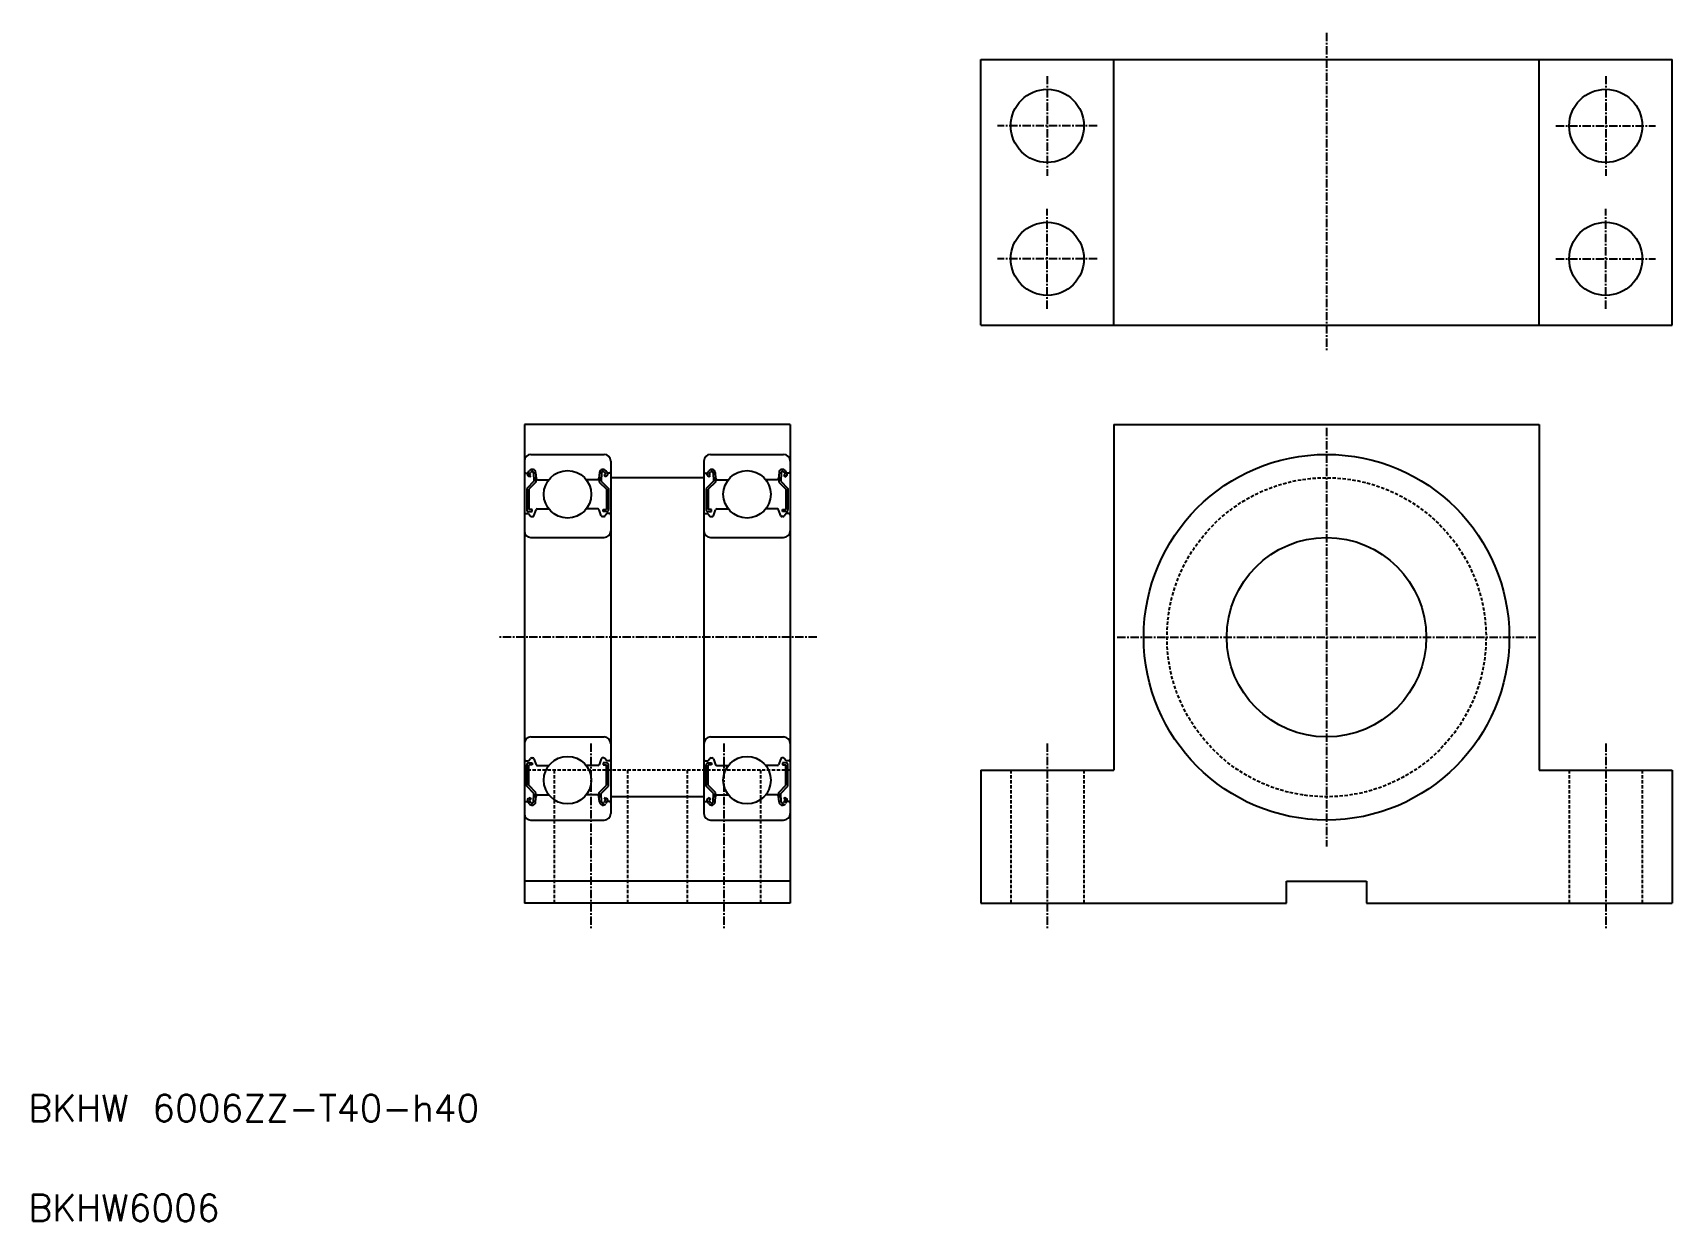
# Model space of a CAD drawing. Extents: x 11 to 257, y 10 to 189.
import ezdxf

# ---------------------------------------------------------------- set-up
doc = ezdxf.new("R2010")
doc.units = 0
doc.linetypes.add('CENTER', pattern=[2, 1.25, -0.25, 0.25, -0.25])
doc.linetypes.add('DASHED', pattern=[0.75, 0.5, -0.25])
doc.layers.get('0').update_dxf_attribs({"linetype": 'CONTINUOUS'})
doc.layers.add('CENTER', color=1, linetype='CENTER')
doc.styles.get("Standard").update_dxf_attribs({"font": 'txt.shx', "width": 0.7, "bigfont": 'bigfont.shx'})

msp = doc.modelspace()

# ---------------------------------------------------------------- linework, layer by layer
at = {"color": 7, "linetype": 'CONTINUOUS'}
for p, q in [((153.3, 184.76), (257.3, 184.76)), ((153.3, 144.76), (153.3, 184.76)), ((173.3, 144.76), (173.3, 184.76)), ((237.3, 144.76), (237.3, 184.76)), ((257.3, 144.76), (257.3, 184.76)), ((153.3, 144.76), (257.3, 144.76)), ((84.63, 129.84), (84.63, 57.84)), ((124.63, 129.84), (84.63, 129.84)), ((124.63, 129.84), (124.63, 57.84)), ((173.3, 129.84), (173.3, 77.84)), ((173.3, 129.84), (237.3, 129.84)), ((237.3, 129.84), (237.3, 77.84)), ((111.63, 121.84), (97.63, 121.84)), ((153.3, 77.84), (173.3, 77.84)), ((153.3, 77.84), (153.3, 57.84)), ((237.3, 77.84), (257.3, 77.84)), ((257.3, 77.84), (257.3, 57.84)), ((111.63, 73.84), (97.63, 73.84)), ((124.63, 61.14), (84.63, 61.14)), ((199.3, 61.14), (211.3, 61.14)), ((199.3, 57.84), (199.3, 61.14)), ((211.3, 61.14), (211.3, 57.84)), ((124.63, 57.84), (84.63, 57.84)), ((153.3, 57.84), (199.3, 57.84)), ((211.3, 57.84), (257.3, 57.84))]:
    msp.add_line(p, q, dxfattribs=at)
for p, q in [((84.63, 124.34), (84.63, 71.34)), ((85.63, 125.34), (96.63, 125.34)), ((97.63, 124.34), (97.63, 71.34)), ((111.63, 124.34), (111.63, 71.34)), ((112.63, 125.34), (123.63, 125.34)), ((124.63, 124.34), (124.63, 71.34)), ((84.83, 122.54), (85.13, 122.54)), ((86.08, 121.31), (84.98, 120.21)), ((85.13, 122.54), (85.37, 122.87)), ((85.45, 121.95), (85.21, 122.12)), ((86.38, 121.19), (85.28, 120.09)), ((85.38, 122.36), (85.61, 122.69)), ((85.63, 122.19), (85.38, 122.36)), ((85.45, 121.95), (85.63, 122.19)), ((86.03, 122.57), (86.08, 121.31)), ((86.33, 122.61), (86.41, 121.72)), ((86.38, 122.06), (86.38, 121.19)), ((86.61, 121.54), (88.32, 121.54)), ((95.66, 121.54), (93.95, 121.54)), ((95.94, 122.61), (95.86, 121.72)), ((95.89, 122.06), (95.89, 121.19)), ((95.89, 121.19), (96.99, 120.09)), ((96.24, 122.57), (96.19, 121.31)), ((96.19, 121.31), (97.29, 120.21)), ((96.64, 122.19), (96.89, 122.36)), ((96.82, 121.95), (96.64, 122.19)), ((96.89, 122.36), (96.66, 122.69)), ((96.82, 121.95), (97.06, 122.12)), ((97.13, 122.54), (96.9, 122.87)), ((97.43, 122.54), (97.13, 122.54)), ((111.83, 122.54), (112.13, 122.54)), ((113.08, 121.31), (111.98, 120.21)), ((112.13, 122.54), (112.37, 122.87)), ((112.45, 121.95), (112.21, 122.12)), ((113.38, 121.19), (112.28, 120.09)), ((112.38, 122.36), (112.61, 122.69)), ((112.63, 122.19), (112.38, 122.36)), ((112.45, 121.95), (112.63, 122.19)), ((113.03, 122.57), (113.08, 121.31)), ((113.33, 122.61), (113.41, 121.72)), ((113.38, 122.06), (113.38, 121.19)), ((113.61, 121.54), (115.32, 121.54)), ((122.66, 121.54), (120.95, 121.54)), ((122.94, 122.61), (122.86, 121.72)), ((122.89, 122.06), (122.89, 121.19)), ((122.89, 121.19), (123.99, 120.09)), ((123.24, 122.57), (123.19, 121.31)), ((123.19, 121.31), (124.29, 120.21)), ((123.64, 122.19), (123.89, 122.36)), ((123.82, 121.95), (123.64, 122.19)), ((123.89, 122.36), (123.66, 122.69)), ((123.82, 121.95), (124.06, 122.12)), ((124.13, 122.54), (123.9, 122.87)), ((124.43, 122.54), (124.13, 122.54)), ((84.98, 120.21), (84.98, 117.04)), ((85.28, 120.09), (85.28, 117.04)), ((96.99, 120.09), (96.99, 117.04)), ((97.29, 120.21), (97.29, 117.04)), ((111.98, 120.21), (111.98, 117.04)), ((112.28, 120.09), (112.28, 117.04)), ((123.99, 120.09), (123.99, 117.04)), ((124.29, 120.21), (124.29, 117.04)), ((84.83, 116.44), (85.23, 116.44)), ((85.23, 116.44), (85.55, 116.06)), ((85.8, 117.04), (85.28, 117.04)), ((85.28, 116.74), (85.8, 116.74)), ((85.71, 115.99), (85.88, 115.99)), ((85.8, 116.74), (85.8, 117.04)), ((86.07, 116.12), (86.39, 117.01)), ((86.58, 117.14), (88.32, 117.14)), ((95.69, 117.14), (93.95, 117.14)), ((96.2, 116.12), (95.88, 117.01)), ((96.56, 115.99), (96.39, 115.99)), ((96.47, 116.74), (96.47, 117.04)), ((96.47, 117.04), (96.99, 117.04)), ((96.99, 116.74), (96.47, 116.74)), ((97.03, 116.44), (96.72, 116.06)), ((97.43, 116.44), (97.03, 116.44)), ((111.83, 116.44), (112.23, 116.44)), ((112.23, 116.44), (112.55, 116.06)), ((112.8, 117.04), (112.28, 117.04)), ((112.28, 116.74), (112.8, 116.74)), ((112.71, 115.99), (112.88, 115.99)), ((112.8, 116.74), (112.8, 117.04)), ((113.07, 116.12), (113.39, 117.01)), ((113.58, 117.14), (115.32, 117.14)), ((122.69, 117.14), (120.95, 117.14)), ((123.2, 116.12), (122.88, 117.01)), ((123.56, 115.99), (123.39, 115.99)), ((123.47, 116.74), (123.47, 117.04)), ((123.47, 117.04), (123.99, 117.04)), ((123.99, 116.74), (123.47, 116.74)), ((124.03, 116.44), (123.72, 116.06)), ((124.43, 116.44), (124.03, 116.44)), ((85.63, 112.84), (96.63, 112.84)), ((112.63, 112.84), (123.63, 112.84)), ((85.63, 82.84), (96.63, 82.84)), ((112.63, 82.84), (123.63, 82.84)), ((84.83, 79.24), (85.23, 79.24)), ((85.23, 79.24), (85.55, 79.62)), ((85.28, 78.94), (85.8, 78.94)), ((85.71, 79.69), (85.88, 79.69)), ((85.8, 78.94), (85.8, 78.64)), ((86.07, 79.56), (86.39, 78.67)), ((96.2, 79.56), (95.88, 78.67)), ((96.56, 79.69), (96.39, 79.69)), ((96.47, 78.94), (96.47, 78.64)), ((96.99, 78.94), (96.47, 78.94)), ((97.03, 79.24), (96.72, 79.62)), ((97.43, 79.24), (97.03, 79.24)), ((111.83, 79.24), (112.23, 79.24)), ((112.23, 79.24), (112.55, 79.62)), ((112.28, 78.94), (112.8, 78.94)), ((112.71, 79.69), (112.88, 79.69)), ((112.8, 78.94), (112.8, 78.64)), ((113.07, 79.56), (113.39, 78.67)), ((123.2, 79.56), (122.88, 78.67)), ((123.56, 79.69), (123.39, 79.69)), ((123.47, 78.94), (123.47, 78.64)), ((123.99, 78.94), (123.47, 78.94)), ((124.03, 79.24), (123.72, 79.62)), ((124.43, 79.24), (124.03, 79.24)), ((84.98, 75.46), (84.98, 78.64)), ((85.28, 75.59), (85.28, 78.64)), ((85.8, 78.64), (85.28, 78.64)), ((86.58, 78.54), (88.32, 78.54)), ((95.69, 78.54), (93.95, 78.54)), ((96.47, 78.64), (96.99, 78.64)), ((96.99, 75.59), (96.99, 78.64)), ((97.29, 75.46), (97.29, 78.64)), ((111.98, 75.46), (111.98, 78.64)), ((112.28, 75.59), (112.28, 78.64)), ((112.8, 78.64), (112.28, 78.64)), ((113.58, 78.54), (115.32, 78.54)), ((122.69, 78.54), (120.95, 78.54)), ((123.47, 78.64), (123.99, 78.64)), ((123.99, 75.59), (123.99, 78.64)), ((124.29, 75.46), (124.29, 78.64)), ((86.08, 74.36), (84.98, 75.46)), ((86.38, 74.49), (85.28, 75.59)), ((86.03, 73.1), (86.08, 74.36)), ((86.38, 73.62), (86.38, 74.49)), ((86.61, 74.14), (88.32, 74.14)), ((95.66, 74.14), (93.95, 74.14)), ((95.89, 74.49), (96.99, 75.59)), ((95.89, 73.62), (95.89, 74.49)), ((96.19, 74.36), (97.29, 75.46)), ((96.24, 73.1), (96.19, 74.36)), ((113.08, 74.36), (111.98, 75.46)), ((113.38, 74.49), (112.28, 75.59)), ((113.03, 73.1), (113.08, 74.36)), ((113.38, 73.62), (113.38, 74.49)), ((113.61, 74.14), (115.32, 74.14)), ((122.66, 74.14), (120.95, 74.14)), ((122.89, 74.49), (123.99, 75.59)), ((122.89, 73.62), (122.89, 74.49)), ((123.19, 74.36), (124.29, 75.46)), ((123.24, 73.1), (123.19, 74.36)), ((84.83, 73.14), (85.13, 73.14)), ((85.13, 73.14), (85.37, 72.81)), ((85.45, 73.73), (85.21, 73.55)), ((85.63, 73.48), (85.38, 73.31)), ((85.38, 73.31), (85.61, 72.98)), ((85.45, 73.73), (85.63, 73.48)), ((86.33, 73.06), (86.41, 73.95)), ((95.94, 73.06), (95.86, 73.95)), ((96.82, 73.73), (96.64, 73.48)), ((96.64, 73.48), (96.89, 73.31)), ((96.89, 73.31), (96.66, 72.98)), ((96.82, 73.73), (97.06, 73.55)), ((97.13, 73.14), (96.9, 72.81)), ((97.43, 73.14), (97.13, 73.14)), ((111.83, 73.14), (112.13, 73.14)), ((112.13, 73.14), (112.37, 72.81)), ((112.45, 73.73), (112.21, 73.55)), ((112.63, 73.48), (112.38, 73.31)), ((112.38, 73.31), (112.61, 72.98)), ((112.45, 73.73), (112.63, 73.48)), ((113.33, 73.06), (113.41, 73.95)), ((122.94, 73.06), (122.86, 73.95)), ((123.82, 73.73), (123.64, 73.48)), ((123.64, 73.48), (123.89, 73.31)), ((123.89, 73.31), (123.66, 72.98)), ((123.82, 73.73), (124.06, 73.55)), ((124.13, 73.14), (123.9, 72.81)), ((124.43, 73.14), (124.13, 73.14)), ((85.63, 70.34), (96.63, 70.34)), ((88.68, 70.34), (88.68, 70.34)), ((91.13, 70.34), (91.13, 70.34)), ((112.63, 70.34), (123.63, 70.34)), ((115.68, 70.34), (115.68, 70.34)), ((118.13, 70.34), (118.13, 70.34))]:
    msp.add_line(p, q)
at = {"color": 3, "linetype": 'DASHED'}
for p, q in [((124.63, 77.84), (84.63, 77.84)), ((89.13, 77.84), (89.13, 57.84)), ((100.13, 77.84), (100.13, 57.84)), ((109.13, 77.84), (109.13, 57.84)), ((120.13, 77.84), (120.13, 57.84)), ((157.8, 77.84), (157.8, 57.84)), ((168.8, 77.84), (168.8, 57.84)), ((241.8, 77.84), (241.8, 57.84)), ((252.8, 77.84), (252.8, 57.84))]:
    msp.add_line(p, q, dxfattribs=at)
at = {"color": 7, "linetype": 'CONTINUOUS'}
for centre, radius in [((163.3, 174.76), 5.5), ((247.3, 174.76), 5.5), ((163.3, 154.76), 5.5), ((247.3, 154.76), 5.5), ((205.3, 97.84), 27.5), ((205.3, 97.84), 15)]:
    msp.add_circle(centre, radius, dxfattribs=at)
for centre in [(91.13, 119.34), (118.13, 119.34), (91.13, 76.34), (118.13, 76.34)]:
    msp.add_circle(centre, 3.57)
at = {"color": 3, "linetype": 'DASHED'}
msp.add_circle((205.3, 97.84), 24, dxfattribs=at)
for centre, radius, start, end in [((85.63, 124.34), 1, 90, 180), ((96.63, 124.34), 1, 0, 90), ((112.63, 124.34), 1, 90, 180), ((123.63, 124.34), 1, 0, 90), ((84.83, 122.74), 0.2, 180, 270), ((85.38, 122.36), 0.3, 144.9356, 235.0377), ((85.8, 122.56), 0.53, 5.0651, 144.9356), ((85.8, 122.56), 0.23, 2.1311, 144.9356), ((86.61, 121.74), 0.2, 185.0651, 270), ((95.66, 121.74), 0.2, 270, 354.9349), ((96.47, 122.56), 0.53, 35.0644, 174.9349), ((96.47, 122.56), 0.23, 35.0644, 177.8689), ((96.89, 122.36), 0.3, 304.9623, 35.0644), ((97.43, 122.74), 0.2, 270, 0), ((111.83, 122.74), 0.2, 180, 270), ((112.38, 122.36), 0.3, 144.9356, 235.0377), ((112.8, 122.56), 0.53, 5.0651, 144.9356), ((112.8, 122.56), 0.23, 2.1311, 144.9356), ((113.61, 121.74), 0.2, 185.0651, 270), ((122.66, 121.74), 0.2, 270, 354.9349), ((123.47, 122.56), 0.53, 35.0644, 174.9349), ((123.47, 122.56), 0.23, 35.0644, 177.8689), ((123.89, 122.36), 0.3, 304.9623, 35.0644), ((124.43, 122.74), 0.2, 270, 0), ((84.83, 116.24), 0.2, 90, 180), ((85.28, 117.04), 0.3, 180, 270), ((85.71, 116.19), 0.2, 219.9991, 270), ((85.88, 116.19), 0.2, 270, 339.9703), ((86.58, 116.94), 0.2, 90, 159.9703), ((95.69, 116.94), 0.2, 20.0297, 90), ((96.39, 116.19), 0.2, 200.0297, 270), ((96.56, 116.19), 0.2, 270, 320.0009), ((96.99, 117.04), 0.3, 270, 0), ((97.43, 116.24), 0.2, 0, 90), ((111.83, 116.24), 0.2, 90, 180), ((112.28, 117.04), 0.3, 180, 270), ((112.71, 116.19), 0.2, 219.9991, 270), ((112.88, 116.19), 0.2, 270, 339.9703), ((113.58, 116.94), 0.2, 90, 159.9703), ((122.69, 116.94), 0.2, 20.0297, 90), ((123.39, 116.19), 0.2, 200.0297, 270), ((123.56, 116.19), 0.2, 270, 320.0009), ((123.99, 117.04), 0.3, 270, 0), ((124.43, 116.24), 0.2, 0, 90), ((85.63, 113.84), 1, 180, 270), ((96.63, 113.84), 1, 270, 0), ((112.63, 113.84), 1, 180, 270), ((123.63, 113.84), 1, 270, 0), ((85.63, 81.84), 1, 90, 180), ((96.63, 81.84), 1, 0, 90), ((112.63, 81.84), 1, 90, 180), ((123.63, 81.84), 1, 0, 90), ((84.83, 79.44), 0.2, 180, 270), ((85.28, 78.64), 0.3, 90, 180), ((85.71, 79.49), 0.2, 90, 140.0009), ((85.88, 79.49), 0.2, 20.0297, 90), ((96.39, 79.49), 0.2, 90, 159.9703), ((96.56, 79.49), 0.2, 39.9991, 90), ((96.99, 78.64), 0.3, 0, 90), ((97.43, 79.44), 0.2, 270, 0), ((111.83, 79.44), 0.2, 180, 270), ((112.28, 78.64), 0.3, 90, 180), ((112.71, 79.49), 0.2, 90, 140.0009), ((112.88, 79.49), 0.2, 20.0297, 90), ((123.39, 79.49), 0.2, 90, 159.9703), ((123.56, 79.49), 0.2, 39.9991, 90), ((123.99, 78.64), 0.3, 0, 90), ((124.43, 79.44), 0.2, 270, 0), ((86.58, 78.74), 0.2, 200.0297, 270), ((95.69, 78.74), 0.2, 270, 339.9703), ((113.58, 78.74), 0.2, 200.0297, 270), ((122.69, 78.74), 0.2, 270, 339.9703), ((86.61, 73.94), 0.2, 90, 174.9349), ((95.66, 73.94), 0.2, 5.0651, 90), ((113.61, 73.94), 0.2, 90, 174.9349), ((122.66, 73.94), 0.2, 5.0651, 90), ((84.83, 72.94), 0.2, 90, 180), ((85.38, 73.31), 0.3, 124.9623, 215.0644), ((85.8, 73.11), 0.53, 215.0644, 354.9349), ((85.8, 73.11), 0.23, 215.0644, 357.8689), ((96.47, 73.11), 0.53, 185.0651, 324.9356), ((96.47, 73.11), 0.23, 182.1311, 324.9356), ((96.89, 73.31), 0.3, 324.9356, 55.0377), ((97.43, 72.94), 0.2, 0, 90), ((111.83, 72.94), 0.2, 90, 180), ((112.38, 73.31), 0.3, 124.9623, 215.0644), ((112.8, 73.11), 0.53, 215.0644, 354.9349), ((112.8, 73.11), 0.23, 215.0644, 357.8689), ((123.47, 73.11), 0.53, 185.0651, 324.9356), ((123.47, 73.11), 0.23, 182.1311, 324.9356), ((123.89, 73.31), 0.3, 324.9356, 55.0377), ((124.43, 72.94), 0.2, 0, 90), ((85.63, 71.34), 1, 180, 270), ((96.63, 71.34), 1, 270, 0), ((112.63, 71.34), 1, 180, 270), ((123.63, 71.34), 1, 270, 0)]:
    msp.add_arc(centre, radius, start, end)
at = {"layer": 'CENTER', "color": 1, "linetype": 'CENTER'}
for p, q in [((205.3, 188.76), (205.3, 140.76)), ((163.3, 182.26), (163.3, 167.26)), ((247.3, 182.26), (247.3, 167.26)), ((170.8, 174.76), (155.8, 174.76)), ((239.8, 174.76), (254.8, 174.76)), ((163.3, 147.26), (163.3, 162.26)), ((247.3, 147.26), (247.3, 162.26)), ((170.8, 154.76), (155.8, 154.76)), ((239.8, 154.76), (254.8, 154.76)), ((205.3, 129.34), (205.3, 66.34)), ((128.63, 97.84), (80.63, 97.84)), ((173.8, 97.84), (236.8, 97.84)), ((94.63, 81.84), (94.63, 53.84)), ((114.63, 81.84), (114.63, 53.84)), ((163.3, 81.84), (163.3, 53.84)), ((247.3, 81.84), (247.3, 53.84))]:
    msp.add_line(p, q, dxfattribs=at)

# ---------------------------------------------------------------- texts
at = {"color": 7, "linetype": 'CONTINUOUS'}
for s, p in [('BKHW 6006ZZ-T40-h40', (10, 25)), ('BKHW6006', (10, 10))]:
    msp.add_text(s, height=4, dxfattribs=at).set_placement(p)

doc.saveas('drawing.dxf')
